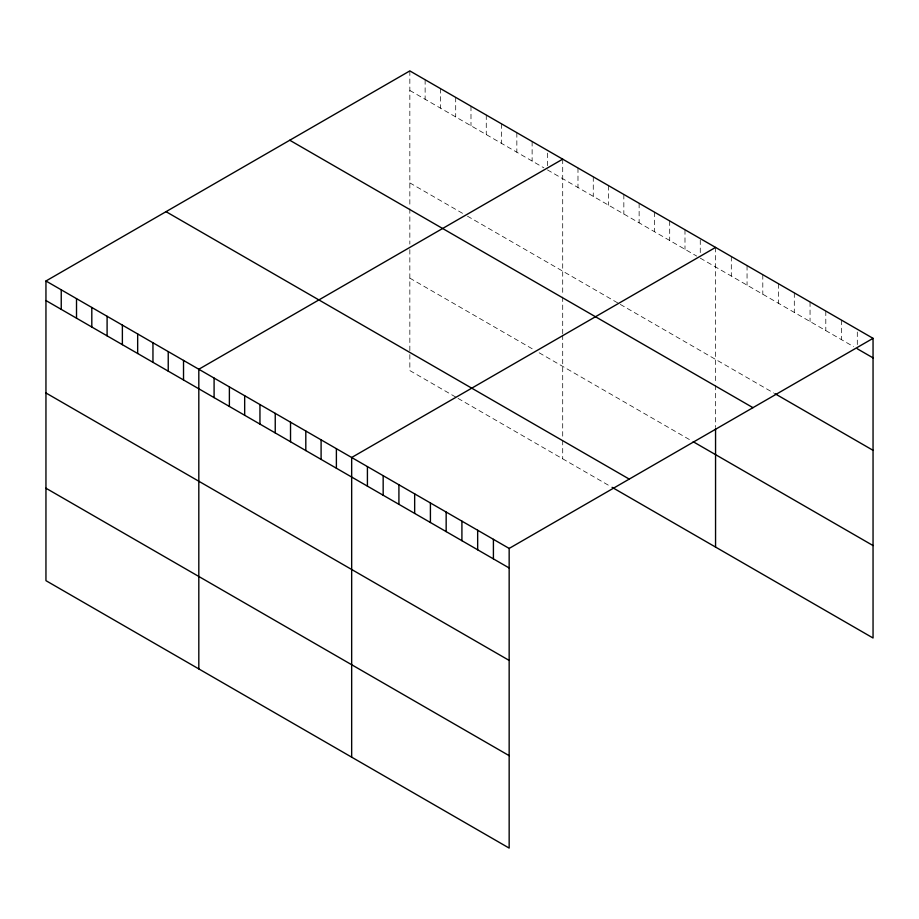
<?xml version="1.0" encoding="UTF-8"?>
<svg xmlns="http://www.w3.org/2000/svg" width="919" height="919" viewBox="0 0 919 919"><rect width="100%" height="100%" fill="white"/><g stroke="black" fill="none" stroke-linecap="round" stroke-linejoin="round"><path stroke-width="0.69" stroke-dasharray="4.59 3.45" d="M409.84 90.453L543.887 167.844M547.414 169.877L696.74 256.102M700.267 258.136L853.671 346.693M409.84 182.892L462.751 213.438M467.449 216.16L619.142 303.729M620.314 304.407L773.706 392.976M409.84 278.135L534.479 350.093M539.177 352.804L692.041 441.063M455.698 397.042L409.84 370.575L409.84 352.08M458.053 398.409L610.905 486.656M857.301 332.035L857.301 344.602M841.551 320.157L841.551 339.697M825.802 311.059L825.802 330.61M810.053 301.972L810.053 321.512M794.303 292.874L794.303 312.426M778.554 283.787L778.554 303.327M762.804 274.689L762.804 294.241M747.055 265.602L747.055 285.143M731.306 256.504L731.306 276.056M715.556 247.418L715.556 383.889M715.556 385.245L715.556 427.427M700.267 239.985L700.267 253.943M684.988 229.761L684.988 249.313M669.698 220.939L669.698 240.479M654.42 212.117L654.42 231.657M639.13 203.283L639.13 222.835M623.84 194.46L623.84 214.012M608.562 185.638L608.562 205.178M593.272 176.816L593.272 196.356M577.982 167.982L577.982 187.533M562.704 159.159L562.704 295.631M562.704 296.998L562.704 333.735M562.704 335.09L562.704 437.49M562.704 440.339L562.704 458.822M547.414 153.128L547.414 165.696M532.124 141.515L532.124 161.055M516.846 132.681L516.846 152.232M501.556 123.858L501.556 143.41M486.266 115.036L486.266 134.576M470.987 106.213L470.987 125.754M455.698 97.38L455.698 116.931M440.408 88.557L440.408 108.109M425.129 79.735L425.129 99.275M409.84 70.912L409.84 207.384M409.84 208.739L409.84 244.121M409.84 249.566L409.84 350.656"/><path stroke-width="1.38" d="M45.95 280.996L509.16 548.425L509.16 848.088L45.95 580.659L45.95 280.996L409.84 70.912L873.05 338.341L873.05 638.004L612.088 487.334M562.704 159.159L198.814 369.254L198.814 668.917M715.556 247.418L351.667 457.501L351.667 757.164M509.16 548.425L873.05 338.341M857.301 348.795L873.05 357.882M774.924 393.665L873.05 450.321M289.761 140.239L752.971 407.668M693.213 441.74L873.05 545.564M166.029 211.669L629.239 479.098M45.95 300.547L509.16 567.976M45.95 392.976L509.16 660.416M45.95 488.219L509.16 755.659M715.556 428.782L715.556 547.081M493.411 539.338L493.411 558.878M477.662 530.24L477.662 549.792M461.912 521.153L461.912 540.694M446.163 512.055L446.163 531.607M430.414 502.969L430.414 522.509M414.664 493.871L414.664 513.422M398.915 484.784L398.915 504.324M383.166 475.686L383.166 495.238M367.416 466.599L367.416 486.14M336.388 448.679L336.388 468.219M321.099 439.856L321.099 459.397M305.809 431.022L305.809 450.574M290.53 422.2L290.53 441.752M275.24 413.378L275.24 432.918M259.951 404.555L259.951 424.096M244.672 395.721L244.672 415.273M229.382 386.899L229.382 406.451M214.093 378.077L214.093 397.617M183.524 360.42L183.524 379.972M168.234 351.598L168.234 371.15M152.956 342.776L152.956 362.316M137.666 333.953L137.666 353.493M122.376 325.119L122.376 344.671M107.098 316.297L107.098 335.849M91.808 307.474L91.808 327.015M76.518 298.652L76.518 318.192M61.24 289.818L61.24 309.37"/></g></svg>
